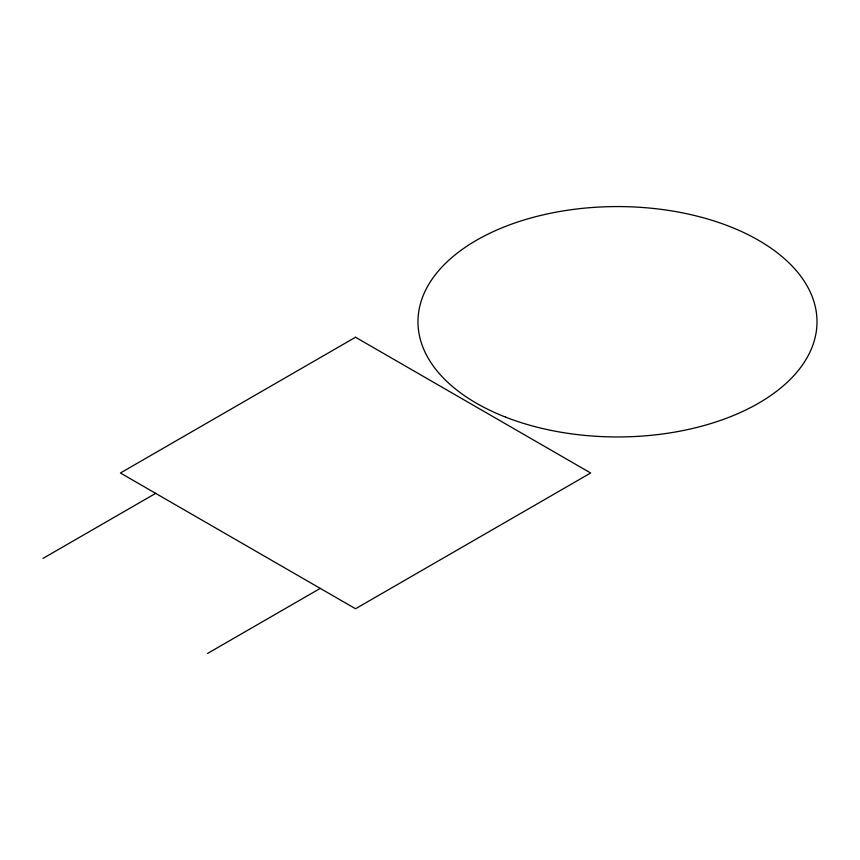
<?xml version="1.0" encoding="UTF-8"?>
<svg xmlns="http://www.w3.org/2000/svg" width="860" height="860" viewBox="0 0 860 860"><rect width="100%" height="100%" fill="white"/><g stroke="black" fill="none" stroke-linecap="round" stroke-linejoin="round"><path stroke-width="1.29" d="M43 558.409L155.671 493.361M207.593 653.428L320.253 588.38M355.524 337.249L120.4 473L355.524 608.751L590.659 473L355.524 337.249M505.658 417.154A199.509 115.186 0 0 0 816.495 329.971A199.509 115.186 0 0 0 530.308 218.15A199.509 115.186 0 0 0 505.658 417.154"/></g></svg>
